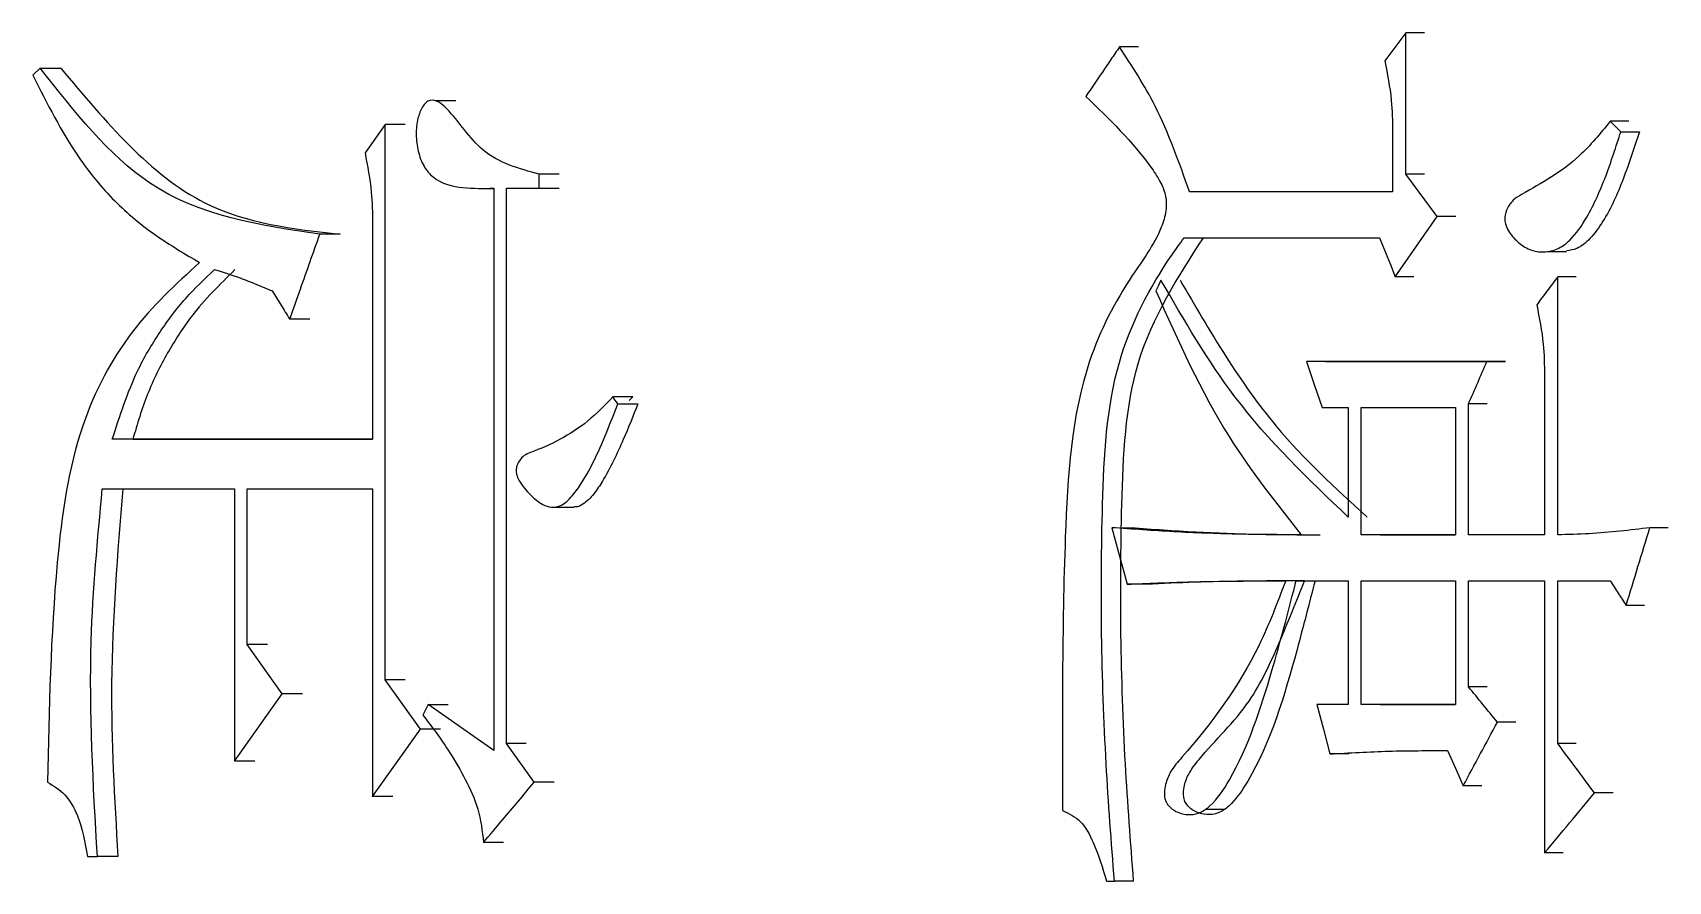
# Model space of a CAD drawing. Header units: millimetres. Extents: x 2063 to 4500, y 825 to 2548.
# Drawn here: x 3166.23 to 3171.23, y 1521.49 to 1524.08 of the extents above; entities that cross this region are included whole.
import ezdxf

# ---------------------------------------------------------------- set-up
doc = ezdxf.new("R2010")
doc.units = ezdxf.units.MM

msp = doc.modelspace()

# ---------------------------------------------------------------- linework, layer by layer
at = {"color": 7, "linetype": 'Continuous', "lineweight": 25}
for p, q in [((3170.428, 1524.0843), (3170.364, 1523.9978)), ((3170.428, 1523.6516), (3170.428, 1524.0843)), ((3169.6109, 1524.041), (3169.5524, 1524.041)), ((3166.2498, 1523.9761), (3166.2269, 1523.9545)), ((3166.2498, 1523.9761), (3166.3128, 1523.9761)), ((3167.5213, 1523.876), (3167.4598, 1523.876)), ((3171.111, 1523.8139), (3171.0541, 1523.8139)), ((3171.0864, 1523.7814), (3171.0542, 1523.8139)), ((3167.3055, 1523.803), (3167.2439, 1523.7165)), ((3167.3055, 1522.1047), (3167.3055, 1523.803)), ((3167.3669, 1523.803), (3167.3055, 1523.803)), ((3170.388, 1523.7814), (3170.388, 1523.5975)), ((3171.0864, 1523.7814), (3171.143, 1523.7814)), ((3167.7769, 1523.6083), (3167.7769, 1523.6516)), ((3167.8376, 1523.6516), (3167.7769, 1523.6516)), ((3170.5241, 1523.5218), (3170.428, 1523.6516)), ((3170.4854, 1523.6516), (3170.428, 1523.6516)), ((3167.6029, 1523.6072), (3167.6375, 1523.6072)), ((3167.6375, 1523.6084), (3167.6375, 1521.8884)), ((3167.6762, 1523.6083), (3167.7769, 1523.6083)), ((3167.6762, 1521.91), (3167.6762, 1523.6083)), ((3167.7769, 1523.6083), (3167.8376, 1523.6083)), ((3170.388, 1523.5975), (3169.7665, 1523.5975)), ((3169.825, 1523.5975), (3169.7665, 1523.5975)), ((3170.388, 1523.5975), (3169.825, 1523.5975)), ((3170.396, 1523.3379), (3170.5241, 1523.5218)), ((3170.5813, 1523.5218), (3170.5241, 1523.5218)), ((3167.1674, 1523.4678), (3167.1055, 1523.4678)), ((3167.267, 1523.5002), (3167.267, 1522.8403)), ((3169.7505, 1523.4569), (3170.3481, 1523.4569)), ((3170.8627, 1523.4146), (3170.9199, 1523.4146)), ((3170.4534, 1523.3379), (3170.396, 1523.3379)), ((3170.8932, 1522.5483), (3170.8932, 1523.3379)), ((3170.95, 1523.3379), (3170.8932, 1523.3379)), ((3167.0751, 1523.2081), (3167.0133, 1523.2081)), ((3170.6764, 1523.0783), (3170.1245, 1523.0783)), ((3170.1823, 1523.0783), (3170.1245, 1523.0783)), ((3170.1826, 1523.0783), (3170.7337, 1523.0783)), ((3170.7334, 1523.0783), (3170.6764, 1523.0783)), ((3170.853, 1523.035), (3170.853, 1522.5483)), ((3168.0517, 1522.9593), (3168.0628, 1522.97)), ((3170.1724, 1522.9377), (3170.2522, 1522.9377)), ((3170.2522, 1522.9377), (3170.2522, 1522.6025)), ((3170.2921, 1522.9377), (3170.5801, 1522.9377)), ((3170.2921, 1522.5483), (3170.2921, 1522.9377)), ((3170.5801, 1522.9377), (3170.5801, 1522.5483)), ((3170.6202, 1522.5483), (3170.6202, 1522.9485)), ((3167.267, 1522.8403), (3166.4704, 1522.8403)), ((3166.5329, 1522.8403), (3166.4704, 1522.8403)), ((3166.5332, 1522.8403), (3167.267, 1522.8403)), ((3166.4399, 1522.6889), (3166.8446, 1522.6889)), ((3166.8446, 1522.6889), (3166.8446, 1521.8559)), ((3166.8829, 1522.6889), (3167.267, 1522.6889)), ((3166.8829, 1522.2129), (3166.8829, 1522.6889)), ((3167.267, 1522.6889), (3167.267, 1521.7478)), ((3167.822, 1522.633), (3167.8831, 1522.633)), ((3169.5605, 1522.5699), (3169.5871, 1522.5699)), ((3171.2316, 1522.5699), (3171.1751, 1522.5699)), ((3170.5801, 1522.5483), (3170.2921, 1522.5483)), ((3170.3497, 1522.5483), (3170.2921, 1522.5483)), ((3170.35, 1522.5483), (3170.5801, 1522.5483)), ((3170.853, 1522.5483), (3170.6202, 1522.5483)), ((3170.6774, 1522.5483), (3170.6202, 1522.5483)), ((3169.6346, 1522.3968), (3169.5762, 1522.3968)), ((3170.0927, 1522.4076), (3170.2522, 1522.4076)), ((3170.2522, 1522.4076), (3170.2522, 1522.029)), ((3170.2921, 1522.4076), (3170.5801, 1522.4076)), ((3170.2921, 1522.029), (3170.2921, 1522.4076)), ((3170.5801, 1522.4076), (3170.5801, 1522.029)), ((3170.6202, 1522.4076), (3170.853, 1522.4076)), ((3170.6202, 1522.0831), (3170.6202, 1522.4076)), ((3170.853, 1522.4076), (3170.853, 1521.5747)), ((3170.8932, 1522.4076), (3171.0542, 1522.4076)), ((3170.8932, 1521.91), (3170.8932, 1522.4076)), ((3171.1591, 1522.3319), (3171.1025, 1522.3319)), ((3166.9903, 1522.0615), (3166.8829, 1522.2129)), ((3166.9449, 1522.2129), (3166.8829, 1522.2129)), ((3166.8446, 1521.8559), (3166.9903, 1522.0615)), ((3167.0521, 1522.0615), (3166.9903, 1522.0615)), ((3167.4134, 1521.9533), (3167.3055, 1522.1047)), ((3167.3669, 1522.1047), (3167.3055, 1522.1047)), ((3170.6774, 1522.0831), (3170.6202, 1522.0831)), ((3167.4366, 1522.029), (3167.4211, 1521.9966)), ((3167.6375, 1521.8884), (3167.4366, 1522.029)), ((3167.4366, 1522.029), (3167.4978, 1522.029)), ((3170.2522, 1522.029), (3170.1564, 1522.029)), ((3170.2142, 1522.029), (3170.1564, 1522.029)), ((3170.5801, 1522.029), (3170.2921, 1522.029)), ((3170.3497, 1522.029), (3170.2921, 1522.029)), ((3170.35, 1522.029), (3170.5801, 1522.029)), ((3170.7655, 1521.9749), (3170.7085, 1521.9749)), ((3167.267, 1521.7478), (3167.4134, 1521.9533)), ((3167.4747, 1521.9533), (3167.4134, 1521.9533)), ((3167.7614, 1521.791), (3167.6762, 1521.91)), ((3167.737, 1521.91), (3167.6762, 1521.91)), ((3170.254, 1521.8776), (3170.1963, 1521.8776)), ((3166.9066, 1521.8559), (3166.8446, 1521.8559)), ((3167.8221, 1521.791), (3167.7614, 1521.791)), ((3170.6614, 1521.7802), (3170.6042, 1521.7802)), ((3167.3284, 1521.7478), (3167.267, 1521.7478)), ((3171.0625, 1521.7586), (3171.0059, 1521.7586)), ((3169.8159, 1521.7085), (3169.8745, 1521.7086)), ((3166.3942, 1521.5639), (3166.4247, 1521.5639)), ((3166.4872, 1521.5639), (3166.4247, 1521.5639)), ((3167.6675, 1521.6071), (3167.6065, 1521.6071)), ((3170.9099, 1521.5747), (3170.853, 1521.5747)), ((3169.5128, 1521.4882), (3169.5366, 1521.4882)), ((3169.595, 1521.4882), (3169.5366, 1521.4882))]:
    msp.add_line(p, q, dxfattribs=at)
at = {"color": 7, "linetype": 'Continuous', "lineweight": 25, "flags": 128}
for points in [[(3170.4854, 1524.0843), (3170.4713, 1524.0843), (3170.4568, 1524.0843), (3170.428, 1524.0843)], [(3170.3481, 1523.4569), (3170.3661, 1523.4121), (3170.3811, 1523.375), (3170.396, 1523.3379)], [(3169.6792, 1523.3271), (3169.6713, 1523.3109), (3169.6634, 1523.2947)], [(3170.1245, 1523.0783), (3170.1485, 1523.008), (3170.1724, 1522.9377)], [(3168.0628, 1522.97), (3168.0415, 1522.97), (3168.0218, 1522.97), (3168.002, 1522.97)], [(3168.0175, 1522.9485), (3168.0128, 1522.955), (3168.0082, 1522.9615), (3168.002, 1522.97)], [(3168.0175, 1522.9485), (3168.0388, 1522.9485), (3168.0586, 1522.9485), (3168.0779, 1522.9485)], [(3170.6774, 1522.9485), (3170.6633, 1522.9485), (3170.6489, 1522.9485), (3170.6202, 1522.9485)], [(3169.5287, 1522.5699), (3169.5524, 1522.4833), (3169.5762, 1522.3968)], [(3170.1564, 1522.029), (3170.1764, 1521.9533), (3170.1963, 1521.8776)], [(3170.95, 1521.91), (3170.9217, 1521.91), (3170.8932, 1521.91)], [(3170.5561, 1521.8884), (3170.5801, 1521.8343), (3170.6042, 1521.7802)]]:
    msp.add_lwpolyline(points, dxfattribs=at)
at = {"color": 7, "linetype": 'Continuous', "lineweight": 25}
for points, knots in [([(3169.5524, 1524.041), (3169.5436, 1524.0281), (3169.5261, 1524.0024), (3169.4918, 1523.9519), (3169.4663, 1523.9143), (3169.4495, 1523.8896)], [0, 0, 0, 0, 0.255269, 0.510539, 1, 1, 1, 1]), ([(3169.7665, 1523.5975), (3169.7348, 1523.6874), (3169.6787, 1523.8468), (3169.5908, 1523.9821), (3169.5524, 1524.041)], [0, 0, 0, 0, 0.564088, 1, 1, 1, 1]), ([(3167.1055, 1523.4678), (3166.9218, 1523.4948), (3166.5891, 1523.5439), (3166.3548, 1523.8424), (3166.2498, 1523.9761)], [0, 0, 0, 0, 0.5518947, 1, 1, 1, 1]), ([(3166.3128, 1523.9761), (3166.4504, 1523.8118), (3166.6936, 1523.5212), (3167.0239, 1523.4839), (3167.1674, 1523.4678)], [0, 0, 0, 0, 0.565517, 1, 1, 1, 1]), ([(3170.364, 1523.9978), (3170.372, 1523.958), (3170.3862, 1523.8869), (3170.3875, 1523.8137), (3170.388, 1523.7814)], [0, 0, 0, 0, 0.558835, 1, 1, 1, 1]), ([(3166.2269, 1523.9545), (3166.2708, 1523.8681), (3166.3424, 1523.727), (3166.4742, 1523.5655), (3166.6017, 1523.4613), (3166.6924, 1523.4078), (3166.7375, 1523.3811)], [0, 0, 0, 0, 0.347372, 0.56793, 0.785018, 1, 1, 1, 1]), ([(3167.7769, 1523.6516), (3167.715, 1523.668), (3167.6031, 1523.6978), (3167.5256, 1523.8224), (3167.4711, 1523.8738), (3167.4467, 1523.8808), (3167.4295, 1523.8711), (3167.4158, 1523.8529), (3167.4031, 1523.8197), (3167.3983, 1523.772), (3167.405, 1523.7211), (3167.4216, 1523.6743), (3167.4657, 1523.6243), (3167.5437, 1523.6069), (3167.6062, 1523.6079), (3167.6375, 1523.6084)], [0, 0, 0, 0, 0.230315, 0.416653, 0.453363, 0.487574, 0.504133, 0.522235, 0.561764, 0.612067, 0.663426, 0.714082, 0.762172, 0.881162, 1, 1, 1, 1]), ([(3169.4495, 1523.8896), (3169.5206, 1523.8208), (3169.6039, 1523.7404), (3169.6786, 1523.6286), (3169.6957, 1523.5843), (3169.6964, 1523.5359), (3169.668, 1523.4471), (3169.5656, 1523.3139), (3169.4115, 1523.018), (3169.3755, 1522.4398), (3169.3773, 1521.9819), (3169.3784, 1521.7045)], [0, 0, 0, 0, 0.138481, 0.162101, 0.180201, 0.198515, 0.22064, 0.297298, 0.425038, 0.651637, 1, 1, 1, 1]), ([(3171.0541, 1523.8139), (3171.0236, 1523.7763), (3170.9456, 1523.6802), (3170.835, 1523.6193), (3170.7606, 1523.5765), (3170.7442, 1523.5573), (3170.7344, 1523.5386), (3170.7303, 1523.5169), (3170.733, 1523.4967), (3170.7454, 1523.471), (3170.7703, 1523.4428), (3170.8071, 1523.4179), (3170.8514, 1523.4108), (3170.8947, 1523.4207), (3170.9416, 1523.4565), (3170.9928, 1523.5316), (3171.0425, 1523.6454), (3171.0717, 1523.7358), (3171.0864, 1523.7814)], [0, 0, 0, 0, 0.132576, 0.339199, 0.368942, 0.383766, 0.408891, 0.423884, 0.438973, 0.459319, 0.498147, 0.542368, 0.587069, 0.63299, 0.675109, 0.75468, 0.876186, 1, 1, 1, 1]), ([(3171.1432, 1523.7814), (3171.1274, 1523.7328), (3171.0967, 1523.6379), (3171.0469, 1523.5256), (3170.9963, 1523.4561), (3170.9572, 1523.4223), (3170.9306, 1523.4186), (3170.9198, 1523.4171)], [0, 0, 0, 0, 0.330623, 0.64442, 0.796409, 0.917248, 1, 1, 1, 1]), ([(3167.2439, 1523.7165), (3167.2515, 1523.6767), (3167.2652, 1523.6056), (3167.2665, 1523.5324), (3167.267, 1523.5002)], [0, 0, 0, 0, 0.5588348, 1, 1, 1, 1]), ([(3167.0133, 1523.2081), (3167.0242, 1523.2388), (3167.045, 1523.2974), (3167.0757, 1523.3839), (3167.0955, 1523.4398), (3167.1055, 1523.4677)], [0, 0, 0, 0, 0.354383, 0.677192, 1, 1, 1, 1]), ([(3169.5366, 1521.4882), (3169.5275, 1521.6079), (3169.4985, 1521.9915), (3169.4909, 1522.5191), (3169.5192, 1523.0684), (3169.6558, 1523.3265), (3169.7375, 1523.4393), (3169.7504, 1523.4571)], [0, 0, 0, 0, 0.1759592, 0.5638001, 0.7780246, 0.9650465, 1, 1, 1, 1]), ([(3169.5954, 1521.4882), (3169.5863, 1521.6079), (3169.5572, 1521.9918), (3169.5509, 1522.5168), (3169.5771, 1523.0971), (3169.7309, 1523.3358), (3169.8089, 1523.4571)], [0, 0, 0, 0, 0.176057, 0.564128, 0.778612, 1, 1, 1, 1]), ([(3166.7375, 1523.3811), (3166.6654, 1523.3151), (3166.5204, 1523.1823), (3166.3513, 1522.867), (3166.2843, 1522.383), (3166.277, 1522.0149), (3166.2725, 1521.791)], [0, 0, 0, 0, 0.1896226, 0.3813011, 0.6238123, 1, 1, 1, 1]), ([(3166.4704, 1522.8403), (3166.4934, 1522.9118), (3166.5311, 1523.029), (3166.6138, 1523.1688), (3166.6926, 1523.274), (3166.7533, 1523.3311), (3166.7834, 1523.3595)], [0, 0, 0, 0, 0.3463703, 0.567178, 0.7849776, 1, 1, 1, 1]), ([(3166.8458, 1523.3595), (3166.7997, 1523.3144), (3166.7232, 1523.2394), (3166.6379, 1523.1055), (3166.5744, 1522.9807), (3166.547, 1522.8873), (3166.5332, 1522.8403)], [0, 0, 0, 0, 0.332937, 0.552321, 0.774679, 1, 1, 1, 1]), ([(3166.7834, 1523.3595), (3166.8097, 1523.3515), (3166.8526, 1523.3383), (3166.911, 1523.3149), (3166.9434, 1523.3014), (3166.9596, 1523.2946)], [0, 0, 0, 0, 0.443144, 0.721519, 1, 1, 1, 1]), ([(3170.2522, 1522.6025), (3170.1306, 1522.7183), (3169.9114, 1522.9272), (3169.7508, 1523.2038), (3169.6793, 1523.3271)], [0, 0, 0, 0, 0.554384, 1, 1, 1, 1]), ([(3169.7379, 1523.3271), (3169.8292, 1523.1705), (3169.9907, 1522.8936), (3170.2133, 1522.6907), (3170.3101, 1522.6025)], [0, 0, 0, 0, 0.565567, 1, 1, 1, 1]), ([(3170.8932, 1523.3379), (3170.8825, 1523.3235), (3170.861, 1523.2947), (3170.8396, 1523.2658), (3170.8289, 1523.2514)], [0, 0, 0, 0, 0.4999996, 1, 1, 1, 1]), ([(3166.9596, 1523.2946), (3166.9685, 1523.2802), (3166.9864, 1523.2514), (3167.0043, 1523.2225), (3167.0133, 1523.2081)], [0, 0, 0, 0, 0.499998, 1, 1, 1, 1]), ([(3169.6634, 1523.2947), (3169.7323, 1523.1406), (3169.8543, 1522.8676), (3170.0315, 1522.6452), (3170.1087, 1522.5483)], [0, 0, 0, 0, 0.5644875, 1, 1, 1, 1]), ([(3170.8289, 1523.2514), (3170.8369, 1523.2116), (3170.8512, 1523.1405), (3170.8525, 1523.0673), (3170.853, 1523.035)], [0, 0, 0, 0, 0.5588348, 1, 1, 1, 1]), ([(3168.002, 1522.97), (3167.977, 1522.9442), (3167.9024, 1522.8671), (3167.8049, 1522.8203), (3167.7304, 1522.7921), (3167.7163, 1522.7767), (3167.7084, 1522.7605), (3167.7056, 1522.746), (3167.7075, 1522.7306), (3167.7205, 1522.7021), (3167.748, 1522.6707), (3167.7821, 1522.6415), (3167.8125, 1522.6318), (3167.8367, 1522.6338), (3167.8634, 1522.6496), (3167.9212, 1522.7189), (3167.9696, 1522.8269), (3168.0062, 1522.9199), (3168.0175, 1522.9485)], [0, 0, 0, 0, 0.115812, 0.344661, 0.368828, 0.393191, 0.409898, 0.422378, 0.434924, 0.453159, 0.514674, 0.56658, 0.599651, 0.625811, 0.651928, 0.703899, 0.908913, 1, 1, 1, 1]), ([(3168.0783, 1522.9485), (3168.064, 1522.9119), (3168.032, 1522.8305), (3167.9872, 1522.7379), (3167.9446, 1522.672), (3167.917, 1522.644), (3167.8944, 1522.6325), (3167.8851, 1522.6336), (3167.8835, 1522.6338)], [0, 0, 0, 0, 0.2969306, 0.6611888, 0.7869911, 0.9138322, 0.9854391, 1, 1, 1, 1]), ([(3166.4247, 1521.5639), (3166.412, 1521.7844), (3166.3903, 1522.1603), (3166.4254, 1522.5342), (3166.4399, 1522.6889)], [0, 0, 0, 0, 0.586461, 1, 1, 1, 1]), ([(3166.5027, 1522.6889), (3166.4864, 1522.4905), (3166.4555, 1522.116), (3166.4773, 1521.7405), (3166.4875, 1521.5639)], [0, 0, 0, 0, 0.529593, 1, 1, 1, 1]), ([(3170.1086, 1522.5483), (3170.0421, 1522.5485), (3169.9119, 1522.5491), (3169.7185, 1522.5566), (3169.592, 1522.5655), (3169.5287, 1522.5699)], [0, 0, 0, 0, 0.34298, 0.671401, 1, 1, 1, 1]), ([(3169.5875, 1522.5699), (3169.6536, 1522.5653), (3169.7828, 1522.5562), (3169.9759, 1522.549), (3170.1031, 1522.5485), (3170.1667, 1522.5483)], [0, 0, 0, 0, 0.343426, 0.671619, 1, 1, 1, 1]), ([(3171.1751, 1522.5699), (3171.1449, 1522.5662), (3171.0829, 1522.5586), (3170.989, 1522.5504), (3170.9251, 1522.549), (3170.8932, 1522.5483)], [0, 0, 0, 0, 0.321619, 0.660532, 1, 1, 1, 1]), ([(3171.1025, 1522.3319), (3171.1146, 1522.3716), (3171.1388, 1522.4509), (3171.163, 1522.5302), (3171.1751, 1522.5699)], [0, 0, 0, 0, 0.499999, 1, 1, 1, 1]), ([(3169.5762, 1522.3968), (3169.6384, 1522.3995), (3169.7501, 1522.4044), (3169.9117, 1522.4069), (3170.0111, 1522.4074), (3170.0608, 1522.4076)], [0, 0, 0, 0, 0.386127, 0.69305, 1, 1, 1, 1]), ([(3170.1189, 1522.4076), (3170.0564, 1522.4073), (3169.9443, 1522.4067), (3169.783, 1522.4036), (3169.6843, 1522.3991), (3169.6349, 1522.3968)], [0, 0, 0, 0, 0.386613, 0.693273, 1, 1, 1, 1]), ([(3170.0608, 1522.4076), (3170.0354, 1522.3407), (3169.9583, 1522.1374), (3169.8216, 1521.955), (3169.71, 1521.8297), (3169.6938, 1521.7906), (3169.6888, 1521.7624), (3169.6902, 1521.7424), (3169.6966, 1521.7257), (3169.7102, 1521.7101), (3169.7349, 1521.6959), (3169.7674, 1521.6894), (3169.8017, 1521.6974), (3169.8458, 1521.7298), (3169.9362, 1521.8663), (3170.0125, 1522.1028), (3170.0687, 1522.3112), (3170.0916, 1522.4033), (3170.0927, 1522.4076)], [0, 0, 0, 0, 0.124011, 0.376469, 0.411268, 0.435219, 0.449017, 0.459493, 0.468415, 0.479424, 0.497392, 0.52431, 0.5464, 0.568413, 0.629489, 0.83774, 0.992414, 1, 1, 1, 1]), ([(3170.1508, 1522.4076), (3170.1327, 1522.3377), (3170.0782, 1522.1271), (3170.0069, 1521.8846), (3169.9058, 1521.7335), (3169.8642, 1521.6987), (3169.8291, 1521.6896), (3169.7971, 1521.6951), (3169.7735, 1521.7066), (3169.7585, 1521.7211), (3169.7506, 1521.736), (3169.7473, 1521.7546), (3169.7499, 1521.7819), (3169.7641, 1521.8214), (3169.8327, 1521.9095), (3169.9503, 1522.0162), (3170.0426, 1522.2178), (3170.0934, 1522.3441), (3170.1189, 1522.4076)], [0, 0, 0, 0, 0.123802, 0.372539, 0.424822, 0.44993, 0.475305, 0.497162, 0.516131, 0.527231, 0.536277, 0.545322, 0.558814, 0.581819, 0.616602, 0.762394, 0.880401, 1, 1, 1, 1]), ([(3171.0542, 1522.4076), (3171.0622, 1522.395), (3171.0783, 1522.3698), (3171.0945, 1522.3445), (3171.1025, 1522.3319)], [0, 0, 0, 0, 0.500001, 1, 1, 1, 1]), ([(3170.7085, 1521.9749), (3170.6937, 1521.993), (3170.6643, 1522.029), (3170.6349, 1522.0651), (3170.6202, 1522.0831)], [0, 0, 0, 0, 0.499998, 1, 1, 1, 1]), ([(3167.4211, 1521.9966), (3167.4494, 1521.959), (3167.496, 1521.8969), (3167.5517, 1521.8003), (3167.5941, 1521.7107), (3167.6024, 1521.6418), (3167.6065, 1521.6071)], [0, 0, 0, 0, 0.3348362, 0.5537451, 0.7753729, 1, 1, 1, 1]), ([(3170.6042, 1521.7802), (3170.6216, 1521.8127), (3170.6563, 1521.8776), (3170.6911, 1521.9425), (3170.7085, 1521.9749)], [0, 0, 0, 0, 0.499999, 1, 1, 1, 1]), ([(3171.0059, 1521.7586), (3170.9871, 1521.7838), (3170.9495, 1521.8343), (3170.912, 1521.8848), (3170.8932, 1521.91)], [0, 0, 0, 0, 0.499999, 1, 1, 1, 1]), ([(3170.1963, 1521.8776), (3170.2562, 1521.881), (3170.346, 1521.8862), (3170.466, 1521.8879), (3170.5261, 1521.8882), (3170.5561, 1521.8884)], [0, 0, 0, 0, 0.500395, 0.750186, 1, 1, 1, 1]), ([(3166.2725, 1521.791), (3166.291, 1521.7799), (3166.3287, 1521.7572), (3166.3747, 1521.6761), (3166.3868, 1521.6067), (3166.3942, 1521.5639)], [0, 0, 0, 0, 0.268929, 0.548046, 1, 1, 1, 1]), ([(3167.6065, 1521.6071), (3167.6259, 1521.6302), (3167.6614, 1521.6723), (3167.713, 1521.7336), (3167.7453, 1521.7719), (3167.7614, 1521.791)], [0, 0, 0, 0, 0.375947, 0.687973, 1, 1, 1, 1]), ([(3170.853, 1521.5747), (3170.8785, 1521.6053), (3170.9294, 1521.6666), (3170.9804, 1521.7279), (3171.0059, 1521.7586)], [0, 0, 0, 0, 0.5, 1, 1, 1, 1]), ([(3169.3784, 1521.7045), (3169.3979, 1521.6952), (3169.438, 1521.6761), (3169.4809, 1521.5926), (3169.5007, 1521.528), (3169.5128, 1521.4882)], [0, 0, 0, 0, 0.266463, 0.547608, 1, 1, 1, 1])]:
    msp.add_open_spline(points, degree=3, knots=knots, dxfattribs=at)
msp.add_open_spline([(3170.6202, 1522.9485), (3170.6296, 1522.9701), (3170.6483, 1523.0134), (3170.667, 1523.0567), (3170.6764, 1523.0783)], degree=3, dxfattribs=at)

doc.saveas('drawing.dxf')
